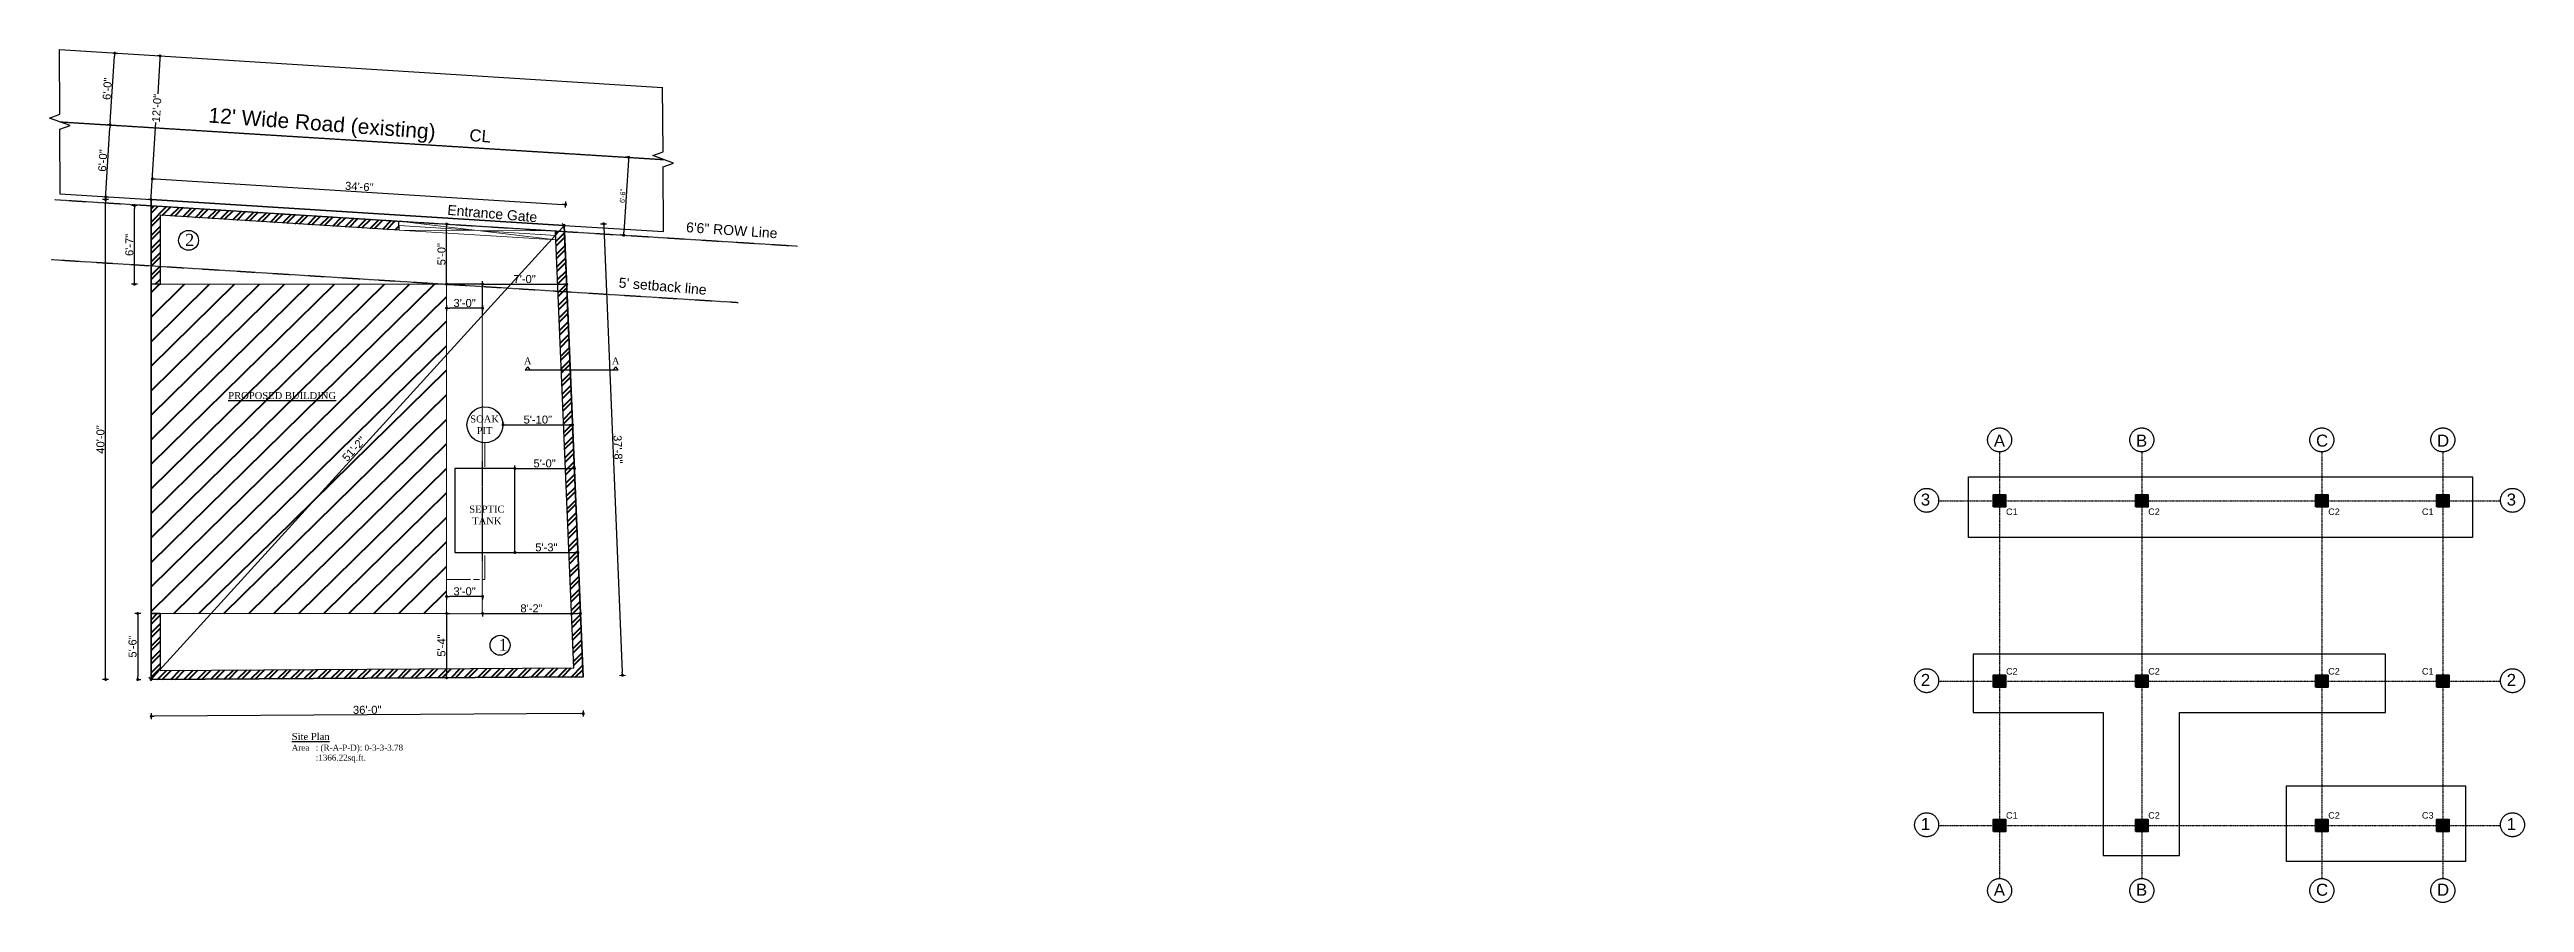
# Model space of a CAD drawing. Header units: inches. Extents: x 115570 to 265311, y 61168 to 314550.
# Drawn here: x 193220 to 195695, y 85939 to 86793 of the extents above; entities that cross this region are included whole.
import ezdxf

# ---------------------------------------------------------------- set-up
doc = ezdxf.new("R2010")
doc.units = ezdxf.units.IN
doc.header["$MEASUREMENT"] = 0
for name, pattern in [('ACAD_ISO08W100', [36, 24, -3, 6, -3]), ('DASHDOT', [1, 0.5, -0.25, 0, -0.25]), ('DASHED', [0.75, 0.5, -0.25]), ('DOT', [0.25, 0, -0.25])]:
    doc.linetypes.add(name, pattern=pattern)
doc.layers.get('0').update_dxf_attribs({"lineweight": 25})
doc.layers.add('0 Beam Rebar', color=3, linetype='Continuous')
doc.layers.add('0 Footing (F1)', color=7, linetype='Continuous')
doc.layers.add('0 wall', color=7, linetype='Continuous', lineweight=40)
doc.layers.add('0_center line', color=4, linetype='ACAD_ISO08W100', transparency=0.5)
doc.layers.add('CL', color=4, linetype='ACAD_ISO08W100', transparency=0.5)
for name, color, linetype, lineweight, transparency in [('ROW', 3, 'DASHDOT', 25, 0.45), ('SBL', 2, 'DOT', 25, 0.45), ('site plan line', 5, 'Continuous', 35, 0.45)]:
    doc.layers.add(name, color=color, linetype=linetype, lineweight=lineweight, transparency=transparency)
doc.styles.add('arial.', font='arial.ttf')
doc.styles.get("Standard").update_dxf_attribs({"font": 'arial.ttf'})
doc.dimstyles.new('d_floorplans', dxfattribs={"dimscale": 0, "dimtxt": 8, "dimasz": 3, "dimexe": 3, "dimexo": 3, "dimgap": 1, "dimtad": 1, "dimdec": 0, "dimrnd": 0.25, "dimzin": 3, "dimdsep": 46, "dimlunit": 4, "dimtxsty": 'arial.', "dimblk": 'DOT', "dimcen": 4, "dimdle": 6, "dimclrd": 4, "dimclre": 256, "dimclrt": 7, "dimazin": 0, "dimtfac": 1, "dimtdec": 0, "dimtix": 1, "dimtmove": 2, "dimatfit": 3, "dimfxl": 3, "dimfxlon": 1, "dimtolj": 1, "dimtzin": 0, "dimlwd": -1, "dimlwe": -1, "dimarcsym": 0})
doc.dimstyles.new('interior dimension', dxfattribs={"dimscale": 0, "dimtxt": 5, "dimasz": 3, "dimexe": 3, "dimexo": 3, "dimgap": 1, "dimtad": 1, "dimdec": 0, "dimrnd": 0.25, "dimzin": 3, "dimdsep": 46, "dimlunit": 4, "dimtxsty": 'arial.', "dimblk": 'DOT', "dimcen": 3, "dimdle": 6, "dimclrd": 4, "dimclre": 256, "dimclrt": 7, "dimazin": 0, "dimtfac": 1, "dimtdec": 0, "dimtix": 1, "dimtmove": 2, "dimatfit": 3, "dimfxl": 3, "dimfxlon": 1, "dimtolj": 1, "dimtzin": 0, "dimlwd": -1, "dimlwe": -1, "dimarcsym": 0})

# ---------------------------------------------------------------- blocks, each defined once
blk = doc.blocks.new('_Dot')
at = {"color": 0, "linetype": 'ByBlock', "lineweight": -2}
blk.add_line((-0.5, 0), (-1, 0), dxfattribs=at)
at = {"color": 0, "linetype": 'ByBlock', "const_width": 0.5}
blk.add_lwpolyline([(-0.25, 0, 1), (0.25, 0, 1)], format="xyb", close=True, dxfattribs=at)
blk = doc.blocks.new('*D942')
at = {"transparency": 16777216}
for p, q in [((193330.5, 86786.3), (193327.5, 86786.5)), ((193321.5, 86642.6), (193318.5, 86642.8))]:
    blk.add_line(p, q, dxfattribs=at)
at = {"color": 4, "transparency": 16777216}
for p, q in [((193330.3, 86783.3), (193328.1, 86748.4)), ((193321.7, 86645.6), (193326.3, 86719.7))]:
    blk.add_line(p, q, dxfattribs=at)
at = {"layer": 'Defpoints', "color": 0, "transparency": 16777216}
for p in [(193330.5, 86786.3), (193330.5, 86786.3), (193321.5, 86642.6)]:
    blk.add_point(p, dxfattribs=at)
at = {"color": 4, "transparency": 16777216, "xscale": 3, "yscale": 3, "zscale": 3}
for p, rotation in [((193330.5, 86786.3), 86.42245606182587), ((193321.5, 86642.6), 266.4224560618259)]:
    blk.add_blockref('_Dot', p, dxfattribs=dict(at, rotation=rotation))
at = {"color": 7, "transparency": 16777216, "insert": (193327.2, 86734.1), "char_height": 8, "attachment_point": 5, "rotation": 86.4225, "style": 'arial.'}
blk.add_mtext('\\A1;12\'-0"', dxfattribs=at)
blk = doc.blocks.new('*D943')
at = {"transparency": 16777216}
for p, q in [((193771, 86618.3), (193777, 86618.5)), ((193789.8, 86166.6), (193795.8, 86166.9))]:
    blk.add_line(p, q, dxfattribs=at)
at = {"color": 4, "transparency": 16777216}
blk.add_line((193774.1, 86615.4), (193792.6, 86169.8), dxfattribs=at)
at = {"layer": 'Defpoints', "color": 0, "transparency": 16777216}
for p in [(193734.7, 86616.7), (193753.5, 86165.1), (193792.8, 86166.8)]:
    blk.add_point(p, dxfattribs=at)
at = {"color": 4, "transparency": 16777216, "xscale": 3, "yscale": 3, "zscale": 3}
for p, rotation in [((193774, 86618.4), 92.38368567081034), ((193792.8, 86166.8), 272.3836856708103)]:
    blk.add_blockref('_Dot', p, dxfattribs=dict(at, rotation=rotation))
at = {"color": 7, "transparency": 16777216, "insert": (193788.4, 86392.8), "char_height": 8, "attachment_point": 5, "rotation": 272.3837, "style": 'arial.'}
blk.add_mtext('\\A1;37\'-8"', dxfattribs=at)
blk = doc.blocks.new('*D944')
at = {"transparency": 16777216}
for p, q in [((193321.7, 86128.8), (193321.7, 86122.8)), ((193753.7, 86131.4), (193753.7, 86125.4))]:
    blk.add_line(p, q, dxfattribs=at)
at = {"color": 4, "transparency": 16777216}
blk.add_line((193750.7, 86128.4), (193324.7, 86125.8), dxfattribs=at)
at = {"layer": 'Defpoints', "color": 0, "transparency": 16777216}
for p in [(193321.5, 86162.6), (193753.5, 86165.1), (193321.7, 86125.8)]:
    blk.add_point(p, dxfattribs=at)
at = {"color": 4, "transparency": 16777216, "xscale": 3, "yscale": 3, "zscale": 3}
for p, rotation in [((193321.7, 86125.8), 180.3392375982137), ((193753.7, 86128.4), 0.3392375982136464)]:
    blk.add_blockref('_Dot', p, dxfattribs=dict(at, rotation=rotation))
at = {"color": 7, "transparency": 16777216, "insert": (193537.6, 86132.2), "char_height": 8, "attachment_point": 5, "rotation": 0.3392, "style": 'arial.'}
blk.add_mtext('\\A1;36\'-0"', dxfattribs=at)
blk = doc.blocks.new('*D945')
at = {"transparency": 16777216}
for p, q in [((193279, 86642.6), (193273, 86642.6)), ((193279, 86162.6), (193273, 86162.6))]:
    blk.add_line(p, q, dxfattribs=at)
at = {"color": 4, "transparency": 16777216}
blk.add_line((193276, 86165.6), (193276, 86639.6), dxfattribs=at)
at = {"layer": 'Defpoints', "color": 0, "transparency": 16777216}
for p in [(193276, 86642.6), (193321.5, 86642.6), (193321.5, 86162.6)]:
    blk.add_point(p, dxfattribs=at)
at = {"color": 4, "transparency": 16777216, "xscale": 3, "yscale": 3, "zscale": 3}
for p, rotation in [((193276, 86642.6), 90), ((193276, 86162.6), 270)]:
    blk.add_blockref('_Dot', p, dxfattribs=dict(at, rotation=rotation))
at = {"color": 7, "transparency": 16777216, "insert": (193270.9, 86402.6), "char_height": 8, "attachment_point": 5, "rotation": 90, "style": 'arial.'}
blk.add_mtext('\\A1;40\'-0"', dxfattribs=at)
blk = doc.blocks.new('*D946')
at = {"transparency": 16777216}
for p, q in [((193322.6, 86660.4), (193323, 86666.4)), ((193735.8, 86634.6), (193736.2, 86640.6))]:
    blk.add_line(p, q, dxfattribs=at)
at = {"color": 4, "transparency": 16777216}
blk.add_line((193325.8, 86663.3), (193733, 86637.8), dxfattribs=at)
at = {"layer": 'Defpoints', "color": 0, "transparency": 16777216}
for p in [(193321.5, 86642.6), (193736, 86637.6), (193734.7, 86616.7)]:
    blk.add_point(p, dxfattribs=at)
at = {"color": 4, "transparency": 16777216, "xscale": 3, "yscale": 3, "zscale": 3}
for p, rotation in [((193322.8, 86663.4), 176.4224560618433), ((193736, 86637.6), 356.4224560618434)]:
    blk.add_blockref('_Dot', p, dxfattribs=dict(at, rotation=rotation))
at = {"color": 7, "transparency": 16777216, "insert": (193529.7, 86655.6), "char_height": 8, "attachment_point": 5, "rotation": 356.4225, "style": 'arial.'}
blk.add_mtext('\\A1;34\'-6"', dxfattribs=at)
blk = doc.blocks.new('*D947')
at = {"color": 4, "transparency": 16777216}
blk.add_line((193276.3, 86648.4), (193280.4, 86714.3), dxfattribs=at)
at = {"transparency": 16777216}
for p, q in [((193280.6, 86717.3), (193283.6, 86717.1)), ((193276.1, 86645.4), (193279.1, 86645.2))]:
    blk.add_line(p, q, dxfattribs=at)
at = {"layer": 'Defpoints', "color": 0, "transparency": 16777216}
for p in [(193280.6, 86717.3), (193280.6, 86717.3), (193276.1, 86645.4)]:
    blk.add_point(p, dxfattribs=at)
at = {"color": 4, "transparency": 16777216, "xscale": 3, "yscale": 3, "zscale": 3}
for p, rotation in [((193280.6, 86717.3), 86.42245606187247), ((193276.1, 86645.4), 266.4224560618725)]:
    blk.add_blockref('_Dot', p, dxfattribs=dict(at, rotation=rotation))
at = {"color": 7, "transparency": 16777216, "insert": (193273.2, 86681.7), "char_height": 8, "attachment_point": 5, "rotation": 86.4225, "style": 'arial.'}
blk.add_mtext('\\A1;6\'-0"', dxfattribs=at)
blk = doc.blocks.new('*D948')
at = {"color": 4, "transparency": 16777216}
blk.add_line((193280.7, 86720.3), (193284.9, 86786.1), dxfattribs=at)
at = {"transparency": 16777216}
for p, q in [((193285.1, 86789.1), (193288, 86788.9)), ((193280.6, 86717.3), (193277.6, 86717.5))]:
    blk.add_line(p, q, dxfattribs=at)
at = {"layer": 'Defpoints', "color": 0, "transparency": 16777216}
for p in [(193285.1, 86789.1), (193285.1, 86789.1), (193280.6, 86717.3)]:
    blk.add_point(p, dxfattribs=at)
at = {"color": 4, "transparency": 16777216, "xscale": 3, "yscale": 3, "zscale": 3}
for p, rotation in [((193285.1, 86789.1), 86.42245606130686), ((193280.6, 86717.3), 266.4224560613068)]:
    blk.add_blockref('_Dot', p, dxfattribs=dict(at, rotation=rotation))
at = {"color": 7, "transparency": 16777216, "insert": (193277.7, 86753.5), "char_height": 8, "attachment_point": 5, "rotation": 86.4225, "style": 'arial.'}
blk.add_mtext('\\A1;6\'-0"', dxfattribs=at)
blk = doc.blocks.new('*D949')
at = {"color": 4, "transparency": 16777216}
blk.add_line((193323.5, 86164.8), (193732.6, 86614.5), dxfattribs=at)
at = {"transparency": 16777216}
for p, q in [((193734.7, 86616.7), (193732.4, 86618.8)), ((193321.5, 86162.6), (193319.2, 86164.6))]:
    blk.add_line(p, q, dxfattribs=at)
at = {"layer": 'Defpoints', "color": 0, "transparency": 16777216}
for p in [(193734.7, 86616.7), (193734.7, 86616.7), (193321.5, 86162.6)]:
    blk.add_point(p, dxfattribs=at)
at = {"color": 4, "transparency": 16777216, "xscale": 3, "yscale": 3, "zscale": 3}
for p, rotation in [((193734.7, 86616.7), 47.70459994494456), ((193321.5, 86162.6), 227.7045999449446)]:
    blk.add_blockref('_Dot', p, dxfattribs=dict(at, rotation=rotation))
at = {"color": 7, "transparency": 16777216, "insert": (193524.3, 86393.1), "char_height": 8, "attachment_point": 5, "rotation": 47.7046, "style": 'arial.'}
blk.add_mtext('\\A1;51\'-2"', dxfattribs=at)
blk = doc.blocks.new('*D950')
at = {"color": 4, "transparency": 16777216}
blk.add_line((193798.8, 86681.9), (193794.3, 86610), dxfattribs=at)
at = {"transparency": 16777216}
for p, q in [((193799, 86684.9), (193796, 86685)), ((193794.2, 86607), (193791.2, 86607.2))]:
    blk.add_line(p, q, dxfattribs=at)
at = {"layer": 'Defpoints', "color": 0, "transparency": 16777216}
for p in [(193800.8, 86684.7), (193794.2, 86607), (193795.9, 86606.9)]:
    blk.add_point(p, dxfattribs=at)
at = {"color": 4, "transparency": 16777216, "xscale": 3, "yscale": 3, "zscale": 3}
for p, rotation in [((193799, 86684.9), 86.42245606180957), ((193794.2, 86607), 266.4224560618096)]:
    blk.add_blockref('_Dot', p, dxfattribs=dict(at, rotation=rotation))
at = {"color": 7, "transparency": 16777216, "insert": (193793, 86646.2), "char_height": 5, "attachment_point": 5, "rotation": 86.4225, "style": 'arial.'}
blk.add_mtext('\\A1;6\'-6"', dxfattribs=at)
blk = doc.blocks.new('*D951')
at = {"transparency": 16777216}
for p, q in [((193617, 86618.1), (193620, 86618.1)), ((193617, 86558), (193620, 86558))]:
    blk.add_line(p, q, dxfattribs=at)
at = {"color": 4, "transparency": 16777216}
blk.add_line((193617, 86561), (193617, 86615.1), dxfattribs=at)
at = {"layer": 'Defpoints', "color": 0, "transparency": 16777216}
for p in [(193617, 86618.1), (193617, 86618.1), (193617, 86558)]:
    blk.add_point(p, dxfattribs=at)
at = {"color": 4, "transparency": 16777216, "xscale": 3, "yscale": 3, "zscale": 3}
for p, rotation in [((193617, 86618.1), 90), ((193617, 86558), 270)]:
    blk.add_blockref('_Dot', p, dxfattribs=dict(at, rotation=rotation))
at = {"color": 7, "transparency": 16777216, "insert": (193611.9, 86588), "char_height": 8, "attachment_point": 5, "rotation": 90, "style": 'arial.'}
blk.add_mtext('\\A1;5\'-0"', dxfattribs=at)
blk = doc.blocks.new('*D952')
at = {"transparency": 16777216}
for p, q in [((193685.3, 86373.6), (193685.3, 86376.6)), ((193744.8, 86373.6), (193744.8, 86376.6))]:
    blk.add_line(p, q, dxfattribs=at)
at = {"color": 4, "transparency": 16777216}
blk.add_line((193688.3, 86373.6), (193741.8, 86373.6), dxfattribs=at)
at = {"layer": 'Defpoints', "color": 0, "transparency": 16777216}
for p in [(193685.3, 86373.6), (193744.8, 86373.6), (193744.8, 86373.6)]:
    blk.add_point(p, dxfattribs=at)
at = {"color": 4, "transparency": 16777216, "xscale": 3, "yscale": 3, "zscale": 3, "rotation": 180}
blk.add_blockref('_Dot', (193685.3, 86373.6), dxfattribs=at)
at = {"color": 4, "transparency": 16777216, "xscale": 3, "yscale": 3, "zscale": 3}
blk.add_blockref('_Dot', (193744.8, 86373.6), dxfattribs=at)
at = {"color": 7, "transparency": 16777216, "insert": (193715, 86378.7), "char_height": 8, "attachment_point": 5, "style": 'arial.'}
blk.add_mtext('\\A1;5\'-0"', dxfattribs=at)
blk = doc.blocks.new('*D939')
at = {"transparency": 16777216}
for p, q in [((193673.4, 86417.4), (193673.4, 86420.4)), ((193743, 86417.4), (193743, 86420.4))]:
    blk.add_line(p, q, dxfattribs=at)
at = {"color": 4, "transparency": 16777216}
blk.add_line((193676.4, 86417.4), (193740, 86417.4), dxfattribs=at)
at = {"layer": 'Defpoints', "color": 0, "transparency": 16777216}
for p in [(193673.4, 86417.4), (193743, 86417.4), (193743, 86417.4)]:
    blk.add_point(p, dxfattribs=at)
at = {"color": 4, "transparency": 16777216, "xscale": 3, "yscale": 3, "zscale": 3, "rotation": 180}
blk.add_blockref('_Dot', (193673.4, 86417.4), dxfattribs=at)
at = {"color": 4, "transparency": 16777216, "xscale": 3, "yscale": 3, "zscale": 3}
blk.add_blockref('_Dot', (193743, 86417.4), dxfattribs=at)
at = {"color": 7, "transparency": 16777216, "insert": (193708.2, 86422.5), "char_height": 8, "attachment_point": 5, "style": 'arial.'}
blk.add_mtext('\\A1;5\'-10"', dxfattribs=at)
blk = doc.blocks.new('*D953')
at = {"transparency": 16777216}
for p, q in [((193685.3, 86289.6), (193685.3, 86292.6)), ((193748.3, 86289.6), (193748.3, 86292.6))]:
    blk.add_line(p, q, dxfattribs=at)
at = {"color": 4, "transparency": 16777216}
blk.add_line((193688.3, 86289.6), (193745.3, 86289.6), dxfattribs=at)
at = {"layer": 'Defpoints', "color": 0, "transparency": 16777216}
for p in [(193685.3, 86289.6), (193748.3, 86289.6), (193748.3, 86289.6)]:
    blk.add_point(p, dxfattribs=at)
at = {"color": 4, "transparency": 16777216, "xscale": 3, "yscale": 3, "zscale": 3, "rotation": 180}
blk.add_blockref('_Dot', (193685.3, 86289.6), dxfattribs=at)
at = {"color": 4, "transparency": 16777216, "xscale": 3, "yscale": 3, "zscale": 3}
blk.add_blockref('_Dot', (193748.3, 86289.6), dxfattribs=at)
at = {"color": 7, "transparency": 16777216, "insert": (193716.8, 86294.7), "char_height": 8, "attachment_point": 5, "style": 'arial.'}
blk.add_mtext('\\A1;5\'-3"', dxfattribs=at)
blk = doc.blocks.new('*D954')
at = {"transparency": 16777216}
for p, q in [((193617, 86228.6), (193620, 86228.6)), ((193617, 86164.3), (193614, 86164.3))]:
    blk.add_line(p, q, dxfattribs=at)
at = {"color": 4, "transparency": 16777216}
blk.add_line((193617, 86225.6), (193617, 86167.3), dxfattribs=at)
at = {"layer": 'Defpoints', "color": 0, "transparency": 16777216}
for p in [(193617, 86228.6), (193617, 86164.3), (193617.3, 86164.3)]:
    blk.add_point(p, dxfattribs=at)
at = {"color": 4, "transparency": 16777216, "xscale": 3, "yscale": 3, "zscale": 3}
for p, rotation in [((193617, 86228.6), 90), ((193617, 86164.3), 270)]:
    blk.add_blockref('_Dot', p, dxfattribs=dict(at, rotation=rotation))
at = {"color": 7, "transparency": 16777216, "insert": (193611.9, 86196.5), "char_height": 8, "attachment_point": 5, "rotation": 90, "style": 'arial.'}
blk.add_mtext('\\A1;5\'-4"', dxfattribs=at)
blk = doc.blocks.new('*D955')
at = {"transparency": 16777216}
for p, q in [((193311.1, 86228.6), (193305.1, 86228.6)), ((193308.1, 86162.6), (193311.1, 86162.6))]:
    blk.add_line(p, q, dxfattribs=at)
at = {"color": 4, "transparency": 16777216}
blk.add_line((193308.1, 86225.6), (193308.1, 86165.6), dxfattribs=at)
at = {"layer": 'Defpoints', "color": 0, "transparency": 16777216}
for p in [(193321.5, 86228.6), (193308.1, 86162.6), (193308.1, 86162.6)]:
    blk.add_point(p, dxfattribs=at)
at = {"color": 4, "transparency": 16777216, "xscale": 3, "yscale": 3, "zscale": 3}
for p, rotation in [((193308.1, 86228.6), 90), ((193308.1, 86162.6), 270)]:
    blk.add_blockref('_Dot', p, dxfattribs=dict(at, rotation=rotation))
at = {"color": 7, "transparency": 16777216, "insert": (193303, 86195.6), "char_height": 8, "attachment_point": 5, "rotation": 90, "style": 'arial.'}
blk.add_mtext('\\A1;5\'-6"', dxfattribs=at)
blk = doc.blocks.new('*D956')
at = {"transparency": 16777216}
for p, q in [((193653, 86228.6), (193653, 86225.6)), ((193750.8, 86228.6), (193750.8, 86231.6))]:
    blk.add_line(p, q, dxfattribs=at)
at = {"color": 4, "transparency": 16777216}
blk.add_line((193656, 86228.6), (193747.8, 86228.6), dxfattribs=at)
at = {"layer": 'Defpoints', "color": 0, "transparency": 16777216}
for p in [(193653, 86228.6), (193750.8, 86228.6), (193750.8, 86228.6)]:
    blk.add_point(p, dxfattribs=at)
at = {"color": 4, "transparency": 16777216, "xscale": 3, "yscale": 3, "zscale": 3, "rotation": 180}
blk.add_blockref('_Dot', (193653, 86228.6), dxfattribs=at)
at = {"color": 4, "transparency": 16777216, "xscale": 3, "yscale": 3, "zscale": 3}
blk.add_blockref('_Dot', (193750.8, 86228.6), dxfattribs=at)
at = {"color": 7, "transparency": 16777216, "insert": (193701.9, 86233.7), "char_height": 8, "attachment_point": 5, "style": 'arial.'}
blk.add_mtext('\\A1;8\'-2"', dxfattribs=at)
blk = doc.blocks.new('*D940')
at = {"transparency": 16777216}
for p, q in [((193653, 86558), (193653, 86561)), ((193737.1, 86558), (193737.1, 86561))]:
    blk.add_line(p, q, dxfattribs=at)
at = {"color": 4, "transparency": 16777216}
blk.add_line((193656, 86558), (193734.1, 86558), dxfattribs=at)
at = {"layer": 'Defpoints', "color": 0, "transparency": 16777216}
for p in [(193653, 86558), (193737.1, 86558), (193737.1, 86558)]:
    blk.add_point(p, dxfattribs=at)
at = {"color": 4, "transparency": 16777216, "xscale": 3, "yscale": 3, "zscale": 3, "rotation": 180}
blk.add_blockref('_Dot', (193653, 86558), dxfattribs=at)
at = {"color": 4, "transparency": 16777216, "xscale": 3, "yscale": 3, "zscale": 3}
blk.add_blockref('_Dot', (193737.1, 86558), dxfattribs=at)
at = {"color": 7, "transparency": 16777216, "insert": (193695, 86563.1), "char_height": 8, "attachment_point": 5, "style": 'arial.'}
blk.add_mtext('\\A1;7\'-0"', dxfattribs=at)
blk = doc.blocks.new('*D957')
at = {"transparency": 16777216}
for p, q in [((193617, 86537), (193617, 86531)), ((193653, 86537), (193653, 86531))]:
    blk.add_line(p, q, dxfattribs=at)
at = {"color": 4, "transparency": 16777216}
blk.add_line((193650, 86534), (193620, 86534), dxfattribs=at)
at = {"layer": 'Defpoints', "color": 0, "transparency": 16777216}
for p in [(193617, 86541.1), (193617, 86534), (193653, 86541.1)]:
    blk.add_point(p, dxfattribs=at)
at = {"color": 4, "transparency": 16777216, "xscale": 3, "yscale": 3, "zscale": 3, "rotation": 180}
blk.add_blockref('_Dot', (193617, 86534), dxfattribs=at)
at = {"color": 4, "transparency": 16777216, "xscale": 3, "yscale": 3, "zscale": 3}
blk.add_blockref('_Dot', (193653, 86534), dxfattribs=at)
at = {"color": 7, "transparency": 16777216, "insert": (193635, 86539.1), "char_height": 8, "attachment_point": 5, "style": 'arial.'}
blk.add_mtext('\\A1;3\'-0"', dxfattribs=at)
blk = doc.blocks.new('*D958')
at = {"transparency": 16777216}
for p, q in [((193617, 86245.6), (193617, 86242.6)), ((193653, 86245.6), (193653, 86242.6))]:
    blk.add_line(p, q, dxfattribs=at)
at = {"color": 4, "transparency": 16777216}
blk.add_line((193650, 86245.6), (193620, 86245.6), dxfattribs=at)
at = {"layer": 'Defpoints', "color": 0, "transparency": 16777216}
for p in [(193617, 86246.3), (193617, 86245.6), (193653, 86246.3)]:
    blk.add_point(p, dxfattribs=at)
at = {"color": 4, "transparency": 16777216, "xscale": 3, "yscale": 3, "zscale": 3, "rotation": 180}
blk.add_blockref('_Dot', (193617, 86245.6), dxfattribs=at)
at = {"color": 4, "transparency": 16777216, "xscale": 3, "yscale": 3, "zscale": 3}
blk.add_blockref('_Dot', (193653, 86245.6), dxfattribs=at)
at = {"color": 7, "transparency": 16777216, "insert": (193635, 86250.7), "char_height": 8, "attachment_point": 5, "style": 'arial.'}
blk.add_mtext('\\A1;3\'-0"', dxfattribs=at)
blk = doc.blocks.new('*D941')
at = {"transparency": 16777216}
for p, q in [((193307.9, 86636.6), (193301.9, 86636.6)), ((193307.9, 86558), (193301.9, 86558))]:
    blk.add_line(p, q, dxfattribs=at)
at = {"color": 4, "transparency": 16777216}
blk.add_line((193304.9, 86561), (193304.9, 86633.6), dxfattribs=at)
at = {"layer": 'Defpoints', "color": 0, "transparency": 16777216}
for p in [(193304.9, 86636.6), (193321.5, 86636.6), (193321.5, 86558)]:
    blk.add_point(p, dxfattribs=at)
at = {"color": 4, "transparency": 16777216, "xscale": 3, "yscale": 3, "zscale": 3}
for p, rotation in [((193304.9, 86636.6), 90), ((193304.9, 86558), 270)]:
    blk.add_blockref('_Dot', p, dxfattribs=dict(at, rotation=rotation))
at = {"color": 7, "transparency": 16777216, "insert": (193299.8, 86597.3), "char_height": 8, "attachment_point": 5, "rotation": 90, "style": 'arial.'}
blk.add_mtext('\\A1;6\'-7"', dxfattribs=at)

msp = doc.modelspace()

# ---------------------------------------------------------------- hatches: boundary and pattern name
at = {"transparency": 33554587}
h = msp.add_hatch(color=256, dxfattribs=at)
h.dxf.hatch_style = 1
h.paths.add_polyline_path([(195175.93, 86347.21), (195175.93, 86335.21), (195163.93, 86335.21), (195163.93, 86347.21)])
h = msp.add_hatch(color=256, dxfattribs=at)
h.dxf.hatch_style = 1
h.paths.add_polyline_path([(195318.12, 86347.21), (195318.12, 86335.21), (195306.12, 86335.21), (195306.12, 86347.21)])
h = msp.add_hatch(color=256, dxfattribs=at)
h.dxf.hatch_style = 1
h.paths.add_polyline_path([(195498.12, 86347.21), (195498.12, 86335.21), (195486.12, 86335.21), (195486.12, 86347.21)])
h = msp.add_hatch(color=256, dxfattribs=at)
h.dxf.hatch_style = 1
h.paths.add_polyline_path([(195619.12, 86347.21), (195619.12, 86335.21), (195607.12, 86335.21), (195607.12, 86347.21)])
h = msp.add_hatch(color=256, dxfattribs=at)
h.dxf.hatch_style = 1
h.paths.add_polyline_path([(195175.93, 86166.78), (195175.93, 86154.78), (195163.93, 86154.78), (195163.93, 86166.78)])
h = msp.add_hatch(color=256, dxfattribs=at)
h.dxf.hatch_style = 1
h.paths.add_polyline_path([(195318.12, 86166.78), (195318.12, 86154.78), (195306.12, 86154.78), (195306.12, 86166.78)])
h = msp.add_hatch(color=256, dxfattribs=at)
h.dxf.hatch_style = 1
h.paths.add_polyline_path([(195498.12, 86166.78), (195498.12, 86154.78), (195486.12, 86154.78), (195486.12, 86166.78)])
h = msp.add_hatch(color=256, dxfattribs=at)
h.dxf.hatch_style = 1
h.paths.add_polyline_path([(195619.12, 86166.78), (195619.12, 86154.78), (195607.12, 86154.78), (195607.12, 86166.78)])
h = msp.add_hatch(color=256, dxfattribs=at)
h.dxf.hatch_style = 1
h.paths.add_polyline_path([(195175.93, 86022.68), (195175.93, 86010.68), (195163.93, 86010.68), (195163.93, 86022.68)])
h = msp.add_hatch(color=256, dxfattribs=at)
h.dxf.hatch_style = 1
h.paths.add_polyline_path([(195318.12, 86022.68), (195318.12, 86010.68), (195306.12, 86010.68), (195306.12, 86022.68)])
h = msp.add_hatch(color=256, dxfattribs=at)
h.dxf.hatch_style = 1
h.paths.add_polyline_path([(195498.12, 86022.68), (195498.12, 86010.68), (195486.12, 86010.68), (195486.12, 86022.68)])
h = msp.add_hatch(color=256, dxfattribs=at)
h.dxf.hatch_style = 1
h.paths.add_polyline_path([(195619.12, 86022.68), (195619.12, 86010.68), (195607.12, 86010.68), (195607.12, 86022.68)])
at = {"layer": '0 wall', "transparency": 33554625}
h = msp.add_hatch(dxfattribs=at)
h.set_pattern_fill('ANSI32', color=256, scale=25)
h.set_pattern_definition([(45, (81624.372, 50309.441), (-6.6291261, 6.6291261), []), (45, (81628.791, 50309.441), (-6.6291261, 6.6291261), [])])
h.paths.add_polyline_path([(193569.71, 86612.03), (193569.34, 86621.07), (193321.47, 86636.56), (193321.47, 86557.97), (193330.47, 86557.97), (193330.47, 86626.98)])
h.paths.add_polyline_path([(193725.88, 86611.28), (193744.08, 86174.08), (193330.47, 86171.63), (193330.47, 86228.64), (193321.47, 86228.64), (193321.47, 86162.58), (193753.46, 86165.13), (193734.91, 86610.72)])
at = {"layer": '0 wall', "transparency": 33554534}
h = msp.add_hatch(dxfattribs=at)
h.set_pattern_fill('ANSI31', color=256, scale=140, angle=179.48586)
h.set_pattern_definition([(224.485862, (81624.372, 51409.291), (12.2628317, -12.4849092), [])])
h.paths.add_polyline_path([(193616.96, 86557.97), (193321.47, 86557.97), (193321.47, 86228.64), (193616.96, 86228.64)])
h.paths.add_polyline_path([(193521.2, 86376.67), (193537.6, 86394.44), (193530.03, 86401.42), (193513.63, 86383.65)], flags=24)
h.paths.add_polyline_path([(193396.98, 86439.36), (193505.36, 86439.36), (193505.36, 86453.81), (193396.98, 86453.81)], flags=24)

# ---------------------------------------------------------------- linework, layer by layer
for p, q in [((193229.82, 86792.59), (193833.02, 86754.87)), ((193230.67, 86648.25), (193321.47, 86642.58)), ((193321.47, 86557.97), (193321.47, 86636.56)), ((193321.47, 86636.56), (193569.34, 86621.07)), ((193569.71, 86612.03), (193330.47, 86626.98)), ((193330.47, 86626.98), (193330.47, 86557.97)), ((193569.71, 86612.03), (193569.34, 86621.07)), ((193726.26, 86602.24), (193725.88, 86611.28)), ((193725.88, 86611.28), (193734.91, 86610.72)), ((193744.08, 86174.08), (193726.26, 86602.24)), ((193734.66, 86616.74), (193833.88, 86610.54)), ((193734.91, 86610.72), (193753.46, 86165.13)), ((193330.47, 86557.97), (193321.47, 86557.97)), ((193695.69, 86472.4), (193698.16, 86475.37)), ((193695.69, 86472.4), (193788.56, 86472.4)), ((193700.62, 86472.4), (193698.16, 86475.37)), ((193783.62, 86472.4), (193786.09, 86475.37)), ((193788.56, 86472.4), (193786.09, 86475.37)), ((193321.47, 86162.58), (193321.47, 86228.64)), ((193321.47, 86228.64), (193330.47, 86228.64)), ((193330.47, 86228.64), (193321.47, 86228.64)), ((193330.47, 86228.64), (193330.47, 86171.63)), ((193753.46, 86165.13), (193321.47, 86162.58)), ((193330.47, 86171.63), (193744.08, 86174.08))]:
    msp.add_line(p, q)
at = {"lineweight": 13}
for p, q in [((193726.26, 86602.24), (193569.34, 86621.07)), ((193569.34, 86621.07), (193725.88, 86611.28)), ((193569.52, 86616.55), (193726.07, 86606.76)), ((193569.71, 86612.03), (193725.88, 86611.28)), ((193569.71, 86612.03), (193726.26, 86602.24))]:
    msp.add_line(p, q, dxfattribs=at)
at = {"linetype": 'Continuous'}
for points in [[(193230.67, 86648.07), (193230.29, 86712.92), (193240.57, 86716.73), (193219.92, 86724.11), (193230.2, 86727.92), (193229.82, 86792.77)], [(193833.88, 86610.54), (193833.5, 86675.39), (193843.78, 86679.2), (193823.13, 86686.58), (193833.41, 86690.39), (193833.02, 86755.23)]]:
    msp.add_lwpolyline(points, dxfattribs=at)
at = {"linetype": 'DASHED', "ltscale": 0.2, "transparency": 33554687}
msp.add_lwpolyline([(193616.96, 86228.63), (193652.96, 86228.63), (193652.96, 86355.96), (193652.96, 86457.97), (193652.96, 86557.97), (193616.96, 86557.97)], dxfattribs=at)
msp.add_lwpolyline([(193625.27, 86289.63), (193685.27, 86289.63), (193685.27, 86373.63), (193625.27, 86373.63)], close=True)
at = {"color": 2}
for points in [[(195138.65, 86365.37), (195642.94, 86365.37), (195642.94, 86304.63), (195138.65, 86304.63)], [(195349.66, 85986.66), (195349.66, 86129.57), (195555.91, 86129.57), (195555.91, 86187.92), (195143.42, 86187.92), (195143.42, 86129.57), (195273.36, 86129.57), (195273.36, 85986.66)], [(195456.9, 86056.34), (195635.68, 86056.34), (195635.68, 85980.57), (195456.9, 85980.57)]]:
    msp.add_lwpolyline(points, close=True, dxfattribs=at)
for centre, radius in [((193358.96, 86601.85), 9.95), ((193655.39, 86417.39), 18), ((193670.47, 86196.8), 9.95)]:
    msp.add_circle(centre, radius)
at = {"layer": '0 Beam Rebar', "linetype": 'ACAD_ISO08W100', "lineweight": 9}
for p, q in [((193655.39, 86399.39), (193655.39, 86373.63)), ((193655.27, 86262.53), (193655.27, 86289.63)), ((193616.96, 86262.53), (193655.27, 86262.53))]:
    msp.add_line(p, q, dxfattribs=at)
at = {"layer": '0 wall', "lineweight": 15}
msp.add_lwpolyline([(193321.47, 86228.64), (193616.96, 86228.64), (193616.96, 86557.97), (193321.47, 86557.97)], close=True, dxfattribs=at)
at = {"layer": '0 wall'}
for points in [[(195163.93, 86335.21), (195163.93, 86347.21), (195175.93, 86347.21), (195175.93, 86335.21)], [(195306.12, 86335.21), (195306.12, 86347.21), (195318.12, 86347.21), (195318.12, 86335.21)], [(195486.12, 86335.21), (195486.12, 86347.21), (195498.12, 86347.21), (195498.12, 86335.21)], [(195607.12, 86335.21), (195607.12, 86347.21), (195619.12, 86347.21), (195619.12, 86335.21)], [(195163.93, 86154.78), (195163.93, 86166.78), (195175.93, 86166.78), (195175.93, 86154.78)], [(195306.12, 86154.78), (195306.12, 86166.78), (195318.12, 86166.78), (195318.12, 86154.78)], [(195486.12, 86154.78), (195486.12, 86166.78), (195498.12, 86166.78), (195498.12, 86154.78)], [(195607.12, 86154.78), (195607.12, 86166.78), (195619.12, 86166.78), (195619.12, 86154.78)], [(195163.93, 86010.68), (195163.93, 86022.68), (195175.93, 86022.68), (195175.93, 86010.68)], [(195306.12, 86010.68), (195306.12, 86022.68), (195318.12, 86022.68), (195318.12, 86010.68)], [(195486.12, 86010.68), (195486.12, 86022.68), (195498.12, 86022.68), (195498.12, 86010.68)], [(195607.12, 86010.68), (195607.12, 86022.68), (195619.12, 86022.68), (195619.12, 86010.68)]]:
    msp.add_lwpolyline(points, close=True, dxfattribs=at)
at = {"layer": '0_center line', "ltscale": 0.01, "transparency": 33554559}
for p, q in [((195169.93, 86390.23), (195169.93, 85963.48)), ((195312.12, 86390.23), (195312.12, 85963.48)), ((195492.12, 86390.23), (195492.12, 85963.48)), ((195613.12, 86390.23), (195613.12, 85963.48)), ((195108.94, 86341.21), (195670.79, 86341.21)), ((195108.94, 86160.78), (195670.79, 86160.78)), ((195108.94, 86016.68), (195670.79, 86016.68))]:
    msp.add_line(p, q, dxfattribs=at)
at = {"layer": '0_center line', "ltscale": 100, "transparency": 33554687}
for centre in [(195169.93, 86402.23), (195312.12, 86402.23), (195492.12, 86402.23), (195613.12, 86402.23), (195096.95, 86341.77), (195682.78, 86341.77), (195096.95, 86161.35), (195682.78, 86161.35), (195096.95, 86017.24), (195682.78, 86017.24), (195169.93, 85951.48), (195312.12, 85951.48), (195492.12, 85951.48), (195613.12, 85951.48)]:
    msp.add_circle(centre, 12, dxfattribs=at)
at = {"layer": 'CL', "ltscale": 0.02, "transparency": 33554559}
msp.add_line((193230.25, 86720.42), (193834.06, 86682.67), dxfattribs=at)
at = {"layer": 'ROW', "ltscale": 0.1, "transparency": 33554559}
msp.add_line((193225.38, 86642.57), (193968, 86596.14), dxfattribs=at)
at = {"layer": 'SBL', "ltscale": 0.1, "transparency": 33554559}
msp.add_line((193221.64, 86582.69), (193908.5, 86539.75), dxfattribs=at)
at = {"layer": 'site plan line'}
msp.add_lwpolyline([(193734.66, 86616.74), (193753.46, 86165.13), (193321.47, 86162.58), (193321.47, 86642.58)], close=True, dxfattribs=at)

# ---------------------------------------------------------------- texts
at = {"width": 254.7349, "attachment_point": 1}
for s, insert, char_height, rotation in [("12' Wide Road (existing)", (193379.57, 86734.73), 15, 355.77248), ('CL', (193640.43, 86713.3), 12, 355.2193), ('Entrance Gate', (193618.28, 86637.38), 10, 355.2193), ('6\'6" ROW Line', (193856.89, 86620.04), 10, 356.12725), ("5' setback line", (193789.62, 86564.65), 10, 355.2193)]:
    msp.add_mtext(s, dxfattribs=dict(at, insert=insert, char_height=char_height, rotation=rotation))
at = {"ltscale": 100, "transparency": 33554687}
for s, width, insert, char_height, attachment_point in [('{\\fTimes New Roman|b0|i0|c0|p18;2}', 41.3853, (193355.6, 86608.31), 12, 1), ('{\\fTimes New Roman|b0|i0|c0|p18;\\H1.16667x;A}', 52.833, (193698.11, 86484.71), 6, 2), ('{\\fTimes New Roman|b0|i0|c0|p18;\\H1.16667x;A}', 52.833, (193786.05, 86484.71), 6, 2), ('{\\fTimes New Roman|b0|i0|c0|p18;\\H1.16667x;\\LPROPOSED BUILDING}', 234.2886, (193398.65, 86450.1), 6, 1), ('{\\fTimes New Roman|b0|i0|c0|p18;\\H1.16667x;SOAK\\PPIT}', 52.833, (193654.98, 86426.68), 6, 2), ('{\\fTimes New Roman|b0|i0|c0|p18;\\H1.16667x;SEPTIC\\PTANK}', 52.833, (193657.27, 86336.47), 6, 2), ('{\\fTimes New Roman|b0|i0|c0|p18;1}', 41.3853, (193668.95, 86203.26), 12, 1), ('{\\fTimes New Roman|b0|i0|c0|p18;\\H1.16667x;\\LSite Plan\\P\\H0.85714x;\\lArea^I: (R-A-P-D): 0-3-3-3.78 \\P^I:1366.22sq.ft.}', 234.2886, (193462.15, 86109.06), 6, 1)]:
    msp.add_mtext_dynamic_manual_height_columns(s, width=width, gutter_width=148.67, heights=[31.46], dxfattribs=dict(at, insert=insert, char_height=char_height, attachment_point=attachment_point))
at = {"layer": '0 Footing (F1)', "color": 0, "ltscale": 10, "transparency": 33554613}
for s, p in [('C1', (195176.35, 86327.16)), ('C2', (195318.53, 86327.16)), ('C2', (195498.53, 86327.16)), ('C1', (195592.24, 86327.16)), ('C2', (195176.35, 86167.5)), ('C2', (195318.53, 86167.5)), ('C2', (195498.53, 86167.5)), ('C1', (195592.24, 86167.5)), ('C1', (195176.35, 86023.39)), ('C2', (195318.53, 86023.39)), ('C2', (195498.53, 86023.39)), ('C3', (195592.24, 86023.39))]:
    msp.add_text(s, height=6.48, rotation=359.92866, dxfattribs=at).set_placement(p)
at = {"layer": '0_center line', "ltscale": 100, "transparency": 33554687}
for s, rotation, p in [('A', 0.07134, (195164.15, 86395.49)), ('B', 0.07134, (195306.33, 86395.49)), ('C', 0.07134, (195486.33, 86395.49)), ('D', 0.07134, (195607.33, 86395.49)), ('3', 359.92866, (195091.15, 86336.57)), ('3', 359.92866, (195676.98, 86336.57)), ('2', 359.92866, (195091.15, 86156.15)), ('2', 359.92866, (195676.98, 86156.15)), ('1', 359.92866, (195091.15, 86012.04)), ('1', 359.92866, (195676.98, 86012.04)), ('A', 359.92866, (195164.13, 85946.28)), ('B', 359.92866, (195306.32, 85946.28)), ('C', 359.92866, (195486.32, 85946.28)), ('D', 359.92866, (195607.32, 85946.28))]:
    msp.add_text(s, height=12, rotation=rotation, dxfattribs=at).set_placement(p)

# ---------------------------------------------------------------- dimensions: what is measured, and where the dimension line sits
for base, p1, p2, angle, picture, middle in [((193285.06, 86789.13), (193280.56, 86717.27), (193285.06, 86789.13), 266.42246, '*D948', (193277.73, 86753.52)), ((193308.13, 86162.58), (193321.47, 86228.64), (193308.13, 86162.58), 90, '*D955', (193303.05, 86195.61)), ((193616.96, 86164.33), (193616.96, 86228.64), (193617.34, 86164.33), 90, '*D954', (193611.89, 86196.48))]:
    dim = msp.add_linear_dim(base=base, p1=p1, p2=p2, angle=angle, dimstyle='d_floorplans', override={"dimscale": 1})
    dim.commit()
    dim.dimension.update_dxf_attribs({"geometry": picture, "text_midpoint": middle})
dim = msp.add_linear_dim(base=(193330.45, 86786.3), p1=(193321.47, 86642.58), p2=(193330.45, 86786.3), angle=86.42246, dimstyle='d_floorplans', override={"dimscale": 1})
dim.commit()
dim.dimension.update_dxf_attribs({"geometry": '*D942', "text_midpoint": (193327.19, 86734.06), "dimtype": 161})
for p1, p2, distance, dimstyle, picture, middle in [((193276.07, 86645.41), (193280.56, 86717.27), 0, 'd_floorplans', '*D947', (193273.24, 86681.66)), ((193800.79, 86684.75), (193795.93, 86606.9), -1.77, 'interior dimension', '*D950', (193793.04, 86646.16)), ((193321.47, 86642.58), (193734.66, 86616.74), 20.91, 'd_floorplans', '*D946', (193529.68, 86655.6)), ((193321.47, 86162.58), (193321.47, 86642.58), 45.44, 'd_floorplans', '*D945', (193270.94, 86402.58)), ((193321.47, 86557.97), (193321.47, 86636.56), 16.56, 'd_floorplans', '*D941', (193299.82, 86597.27)), ((193321.47, 86162.58), (193734.66, 86616.74), 0, 'd_floorplans', '*D949', (193524.3, 86393.08)), ((193616.96, 86557.97), (193616.96, 86618.09), 0, 'd_floorplans', '*D951', (193611.88, 86588.03)), ((193734.66, 86616.74), (193753.46, 86165.13), 39.33, 'd_floorplans', '*D943', (193788.44, 86392.79)), ((193753.46, 86165.13), (193321.47, 86162.58), 36.76, 'd_floorplans', '*D944', (193537.65, 86132.18))]:
    dim = msp.add_aligned_dim(p1=p1, p2=p2, distance=distance, dimstyle=dimstyle, override={"dimscale": 1})
    dim.commit()
    dim.dimension.update_dxf_attribs({"geometry": picture, "text_midpoint": middle})
for base, p1, p2, picture, middle in [((193737.11, 86557.97), (193652.96, 86557.97), (193737.11, 86557.97), '*D940', (193695.03, 86563.06)), ((193616.96, 86534.03), (193652.96, 86541.09), (193616.96, 86541.09), '*D957', (193634.96, 86539.12)), ((193742.96, 86417.39), (193673.39, 86417.39), (193742.96, 86417.39), '*D939', (193708.17, 86422.47)), ((193744.78, 86373.63), (193685.27, 86373.63), (193744.78, 86373.63), '*D952', (193715.03, 86378.71)), ((193748.28, 86289.63), (193685.27, 86289.63), (193748.28, 86289.63), '*D953', (193716.78, 86294.72)), ((193616.96, 86245.57), (193652.96, 86246.31), (193616.96, 86246.31), '*D958', (193634.96, 86250.66)), ((193750.81, 86228.64), (193652.96, 86228.64), (193750.81, 86228.64), '*D956', (193701.89, 86233.72))]:
    dim = msp.add_linear_dim(base=base, p1=p1, p2=p2, dimstyle='d_floorplans', override={"dimscale": 1})
    dim.commit()
    dim.dimension.update_dxf_attribs({"geometry": picture, "text_midpoint": middle})

doc.saveas('drawing.dxf')
